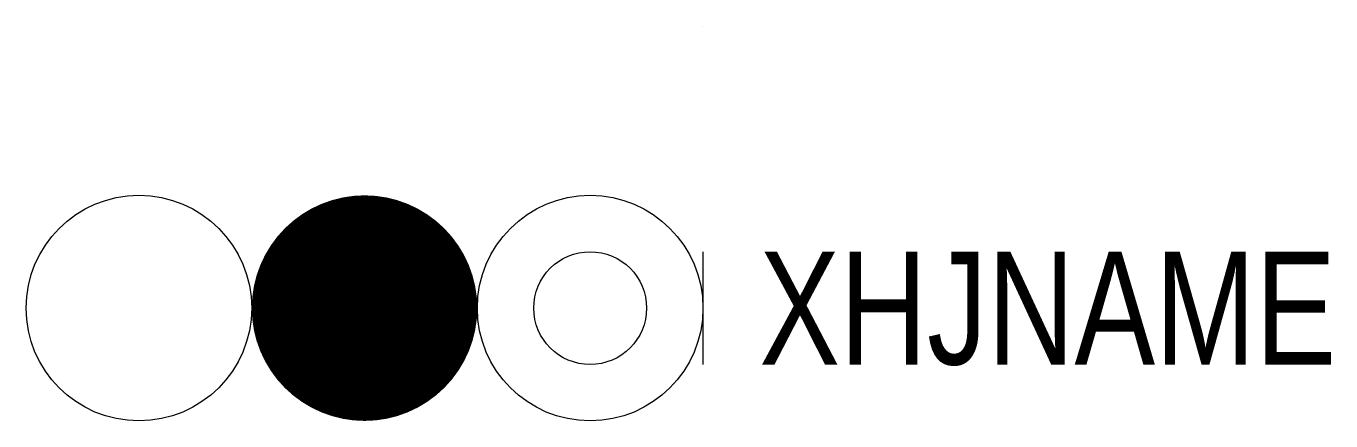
# Model space of a CAD drawing. Extents: x -12 to 11.1, y -7 to 0.
import ezdxf

# ---------------------------------------------------------------- set-up
doc = ezdxf.new("R2010")
doc.units = 0
doc.layers.get('0').update_dxf_attribs({"linetype": 'CONTINUOUS'})

msp = doc.modelspace()

# ---------------------------------------------------------------- linework, layer by layer
for p, q in [((0, 0.001), (0, -0.001)), ((0, -4), (0, -6))]:
    msp.add_line(p, q)
at = {"color": 1, "const_width": 2}
msp.add_lwpolyline([(-7, -5, 1), (-5, -5, 1)], format="xyb", close=True, dxfattribs=at)
at = {"color": 3}
msp.add_circle((-10, -5), 2, dxfattribs=at)
for radius in [2, 1]:
    msp.add_circle((-2, -5), radius)

# ---------------------------------------------------------------- texts
at = {"width": 0.8}
msp.add_attdef('XHJNAME', (1, -6), 'S4', height=2, dxfattribs=at)

doc.saveas('drawing.dxf')
